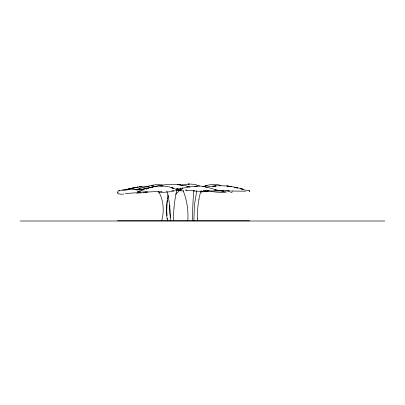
<?xml version="1.0" encoding="UTF-8"?>
<svg xmlns="http://www.w3.org/2000/svg" width="405" height="405" viewBox="0 0 405 405"><rect width="100%" height="100%" fill="white"/><g stroke="black" fill="none" stroke-linecap="round" stroke-linejoin="round"><path stroke-width="0.61" d="M117.87 192.745L117.87 193.079M117.87 192.907L117.87 192.375M170.232 220.796L170.242 212.002L169.371 203.442A94.719 67.473 87.9 0 0 168.445 197.721L166.84 191.008M187.773 220.796C188.568 210.575 186.958 200.191 183.156 190.679M173.993 208.033L173.684 212.721A63.357 45.897 -88 0 0 173.608 215.455L173.603 216.903A44.92 32.542 -88 0 0 173.745 220.796M167.052 203.649L166.733 210.033L167.002 215.779M167.133 202.88L167.498 200.267M198.855 199.412L199.766 195.21A25.019 19.248 89.6 0 1 200.338 193.347L201.396 190.598M167.746 198.845L167.817 198.496M169.882 205.224L169.442 211.658L170.657 217.439M196.734 190.72L194.425 205.107L193.868 220.796M168.105 197.139L168.262 196.486M168.277 194.78C166.263 203.28 166.116 212.169 167.366 220.796M176.509 189.16L180.802 188.76M175.385 194.4L180.433 189.646M141.568 189.282L143.983 188.958M137.482 191.479L142.363 190.213M146.038 188.978C154.968 185.515 164.815 184.837 173.841 188.376L171.558 187.728L173.851 188.376M146.013 188.983L148.382 188.29M203.087 186.477C208.869 184.888 215.156 182.974 220.958 185.637M150.746 187.626L153.09 187.029M205.117 185.991L207.137 185.475M148.195 186.295L147.147 186.553C152.153 185.374 157.469 183.602 162.577 185.323L161.565 185.055L162.577 185.323M149.243 186.032L138.647 188.593M181.678 185.348L182.761 185.09L181.678 185.353C187.581 183.551 193.97 183.546 199.675 186.072M151.328 185.541L153.394 185.105M125.206 189.697L139.376 186.862L146.995 186.771M134.754 189.403L141.325 188.932M147.233 188.143L144.686 188.654C159.398 185.313 174.808 181.648 189.591 186.953L186.654 186.295M181.511 188.285L192.188 186.548L200.217 186.016L204.155 186.492L215.769 189.656M142.732 190.148L143.147 190.082M146.134 191.813L146.458 191.767M205.543 187.237C218.214 184.645 231.093 185.525 243.435 189.368L240.438 188.7L243.445 189.368M201.72 191.904L204.044 191.686M212.949 186.335L216.052 185.991L212.939 186.33L214.498 186.163M171.907 190.699L174.125 190.532M204.282 191.666L208.504 191.362M194.881 186.239L197.559 186.047M125.307 193.524L136.252 192.785M124.365 190.158L127.216 189.98M145.056 192.142L161.499 191.332M179.992 188.791L180.838 188.75M144.428 188.932L144.808 188.917M134.647 189.677L144.043 189.424M141.112 189.479L143.648 189.413M162.015 191.322L161.691 191.327M205.512 190.856L223.702 191.023M205.173 190.861L204.778 190.871M174.717 188.239L173.942 188.249M141.061 192.294L140.56 192.294M232.085 191.023L245.552 191.195M160.076 185.9L162.39 185.956L161.236 185.895M182.179 188.153L182.716 188.153M182.042 188.178L182.868 188.193M117.582 220.796L249.617 220.796M20.25 220.993L384.75 220.993M231.822 191.028L231.351 191.023M186.143 190.315L194.577 190.613M143.395 189.408L141.573 189.327M221.945 191.464L225.95 191.585M178.873 190.709L183.713 190.932M228.496 190.937L227.939 190.912M175.213 189.064L178.615 189.889M220.259 190.411L219.171 190.32M244.407 189.996L244.929 190.046A11.345 0.689 3.9 0 1 249.667 190.806M138.242 192.198L137.847 192.152M215.819 189.95L223.666 191.013M215.531 189.945L216.538 190.061M202.849 186.249L205.456 186.801M208.175 190.568L208.828 190.715M176.6 189.191L178.463 189.823M232.176 190.947L232.298 191.226M167.29 218.285L167.407 219.12M197.635 220.796L197.493 218.791M117.875 191.276L117.87 192.319M158.259 191.211A28.34 24.173 89.1 0 1 161.205 197.189L161.408 197.863A34 28.998 89.1 0 1 161.641 220.755M177.577 188.978A11.775 8.53 -88 0 1 177.441 189.282M177.02 190.188A9.902 7.168 -88 0 0 176.656 191.099L175.051 199.235A101.204 73.27 -88 0 0 173.993 208.033M197.453 218.796A69.412 53.399 89.6 0 1 198.956 199.442M192.552 220.796A104.171 33.711 -89.5 0 1 193.818 190.73M141.841 190.107A11.932 1.22 -1.1 0 1 141.897 189.985M137.386 192.203A11.993 0.835 -8.5 0 1 141.077 191.241M140.008 192.395A11.937 1.149 -5.6 0 1 137.837 192.253M145.861 191.793A11.73 1.038 -5 0 1 142.732 191.945M174.342 190.922A11.907 1.736 -3.6 0 1 158.644 192.345M178.565 189.894A11.841 0.795 -0.6 0 1 175.481 190.573M178.813 190.482A11.735 0.861 -4.7 0 1 181.718 189.854M186.988 190.066A11.937 0.724 -0.4 0 1 185.262 190.041M206.18 191.094A11.861 1.402 1.4 0 1 193.463 191.013M137.771 189.965A11.75 1.104 -4.8 0 1 135.705 189.844M134.769 189.656A11.861 0.395 -2.1 0 1 135.447 189.434M143.603 188.897A11.851 0.491 -5.5 0 1 144.382 188.796M147.946 191.98A11.937 1.585 -4.2 0 1 136.252 193.094M123.712 194.142A11.679 1.863 -8.3 0 1 117.921 193.22M118.731 190.978A8.611 0.486 -7.3 0 1 119.733 190.76M118.412 190.871A8.829 0.618 -3.5 0 1 124.305 190.148M122.482 189.829A11.902 0.618 -2.2 0 1 138.981 189.322M226.552 190.76A11.801 0.987 12.8 0 1 232.04 192.78M226 192.269A11.168 1.519 4.9 0 1 207.198 190.537M178.225 188.801A11.887 0.931 1 0 1 175.978 188.836M144.681 188.953A11.861 0.607 -4.6 0 1 144.869 188.912M143.512 189.586A11.796 0.633 -3.2 0 1 142.707 189.52M182.225 189.054A11.877 1.574 -1 0 1 176.742 189.616M217.04 190.512A11.603 1.134 1.4 0 1 214.372 190.122M227.499 190.816A11.867 0.44 3.8 0 1 220.978 190.375M230.121 190.74A11.623 0.952 4.2 0 1 228.228 190.664M248.964 190.826A11.78 1.443 7.7 0 1 249.455 191.808M203.204 190.497A11.836 0.542 7.6 0 1 207.73 191.287M201.538 191.899A4.101 0.395 2.8 0 1 201.174 191.924M201.462 191.965A3.539 0.344 3 0 1 200.9 191.995M130.369 188.593L127.772 189.17L132.946 188.052L130.364 188.583M135.523 187.535L132.941 188.036L135.523 187.535M138.09 187.075L135.523 187.52L138.09 187.075M140.651 186.715L139.381 186.872L141.927 186.619L140.651 186.715M189.206 184.052L188.143 184.148L189.206 184.052M228.304 186.138L226.78 185.91L231.351 186.72L228.309 186.138M180.736 185.065L177.749 184.553L180.736 185.065M237.421 188.036L234.394 187.358L237.421 188.036"/></g></svg>
